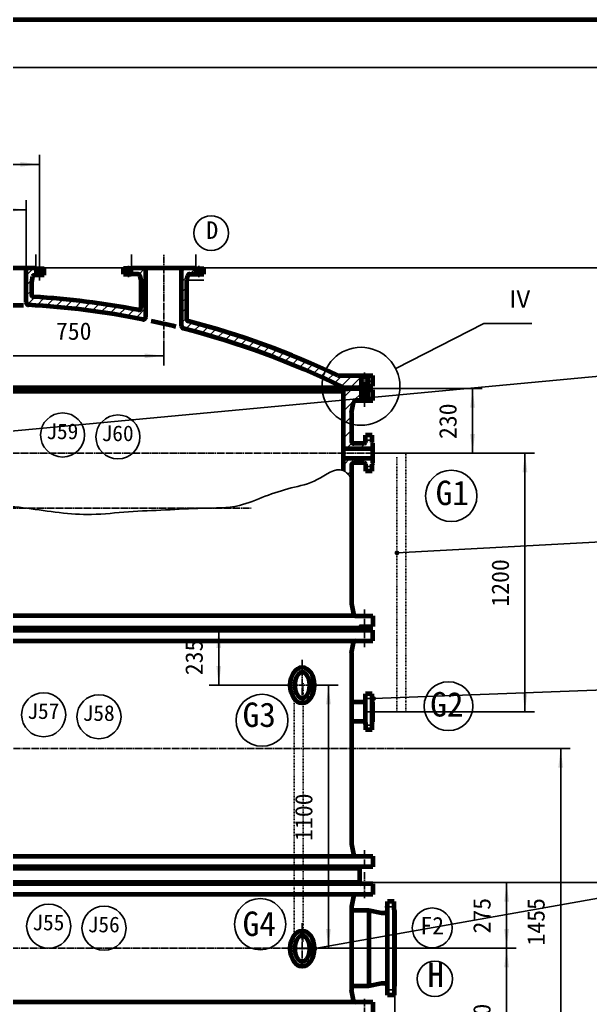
# Model space of a CAD drawing. Header units: millimetres. Extents: x -12040 to 11740, y -16820 to 16820.
# Drawn here: x -5007 to -2621, y 12699 to 16820 of the extents above; entities that cross this region are included whole.
import ezdxf

# ---------------------------------------------------------------- set-up
doc = ezdxf.new("R2010")
doc.units = ezdxf.units.MM
doc.linetypes.add('EB_DASH', pattern=[6, 3, -3])
doc.linetypes.add('EB_DASHDOT', pattern=[39, 30, -3, 3, -3])
for name, color, linetype, lineweight in [('CAXA0', 7, 'Continuous', 70), ('CAXA1', 1, 'EB_DASHDOT', 25), ('CAXA3', 7, 'Continuous', 25), ('CAXA4', 3, 'Continuous', 25), ('CAXA5', 4, 'Continuous', 25)]:
    doc.layers.add(name, color=color, linetype=linetype, lineweight=lineweight)
doc.styles.add('TextStyle0', font='SIMFANG.TTF', dxfattribs={"width": 0.931973})
doc.styles.add('UserTxtStyle1', font='SIMFANG.TTF')
doc.styles.add('UserTxtStyle2', font='SIMFANG.TTF')
doc.styles.add('标准', font='SIMFANG.TTF')
doc.dimstyles.new('标准', dxfattribs={"dimscale": 20, "dimtxt": 3.5, "dimasz": 4, "dimexe": 2, "dimexo": 0, "dimtad": 1, "dimdsep": 46, "dimtxsty": '标准', "dimcen": 0, "dimdle": 6, "dimaunit": 1, "dimazin": 2, "dimtfac": 1, "dimtdec": 3, "dimtmove": 0, "dimatfit": 3, "dimfxl": 0, "dimtolj": 1, "dimtzin": 0, "dimarcsym": 0})

# ---------------------------------------------------------------- blocks, each defined once
blk = doc.blocks.new('CAXBLOCK2', base_point=(11540, -16620))
at = {"layer": 'CAXA0'}
blk.add_line((11740, 16820), (-12040, 16820), dxfattribs=at)
at = {"layer": 'CAXA3', "linetype": 'Continuous', "lineweight": 25}
blk.add_line((11540, 16620), (-11540, 16620), dxfattribs=at)
blk = doc.blocks.new('CAXBLOCK77')
at = {"layer": 'CAXA0', "linetype": 'Continuous', "lineweight": 25}
for p, q in [((-3435, 15361.4), (-3066.5, 15549.1)), ((-3066.5, 15549.1), (-2865.5, 15549.1))]:
    blk.add_line(p, q, dxfattribs=at)
blk.add_circle((-3580.2, 15287.4), 163, dxfattribs=at)
at = {"layer": 'CAXA0', "linetype": 'Continuous', "lineweight": 25, "insert": (-2966, 15689.1), "char_height": 72.993, "attachment_point": 1, "style": 'UserTxtStyle2'}
blk.add_mtext('\\fFangSong_GB2312|b0|i0|p34;Ⅳ', dxfattribs=at)
blk = doc.blocks.new('CAXBLOCK151', base_point=(-3538.5, 15240.9))
at = {"layer": 'CAXA5', "color": 0, "linetype": 'Continuous', "lineweight": 25}
for p, q in [((-3551.7, 15258.5), (-3537.9, 15272.4)), ((-3551.7, 15230.2), (-3530.2, 15251.7))]:
    blk.add_line(p, q, dxfattribs=at)
blk = doc.blocks.new('CAXBLOCK152', base_point=(-3550.5, 15072.8))
at = {"layer": 'CAXA5', "color": 0, "linetype": 'Continuous', "lineweight": 25}
for p, q in [((-3560.9, 15067.9), (-3546.1, 15082.7)), ((-3537.9, 15062.6), (-3533.8, 15066.7))]:
    blk.add_line(p, q, dxfattribs=at)
blk = doc.blocks.new('CAXBLOCK153', base_point=(-3631.7, 15223.5))
at = {"layer": 'CAXA5', "color": 0, "linetype": 'Continuous', "lineweight": 25}
for p, q in [((-3655.2, 15238.7), (-3616.5, 15277.4)), ((-3610, 15227.4), (-3578.7, 15258.6)), ((-3655.2, 15182.1), (-3610.3, 15227)), ((-3655.2, 15125.5), (-3620.2, 15160.5)), ((-3655.2, 15069), (-3620.2, 15104)), ((-3640.3, 15027.4), (-3617.2, 15050.4)), ((-3583.7, 15027.4), (-3548.4, 15062.6))]:
    blk.add_line(p, q, dxfattribs=at)
blk = doc.blocks.new('CAXBLOCK154', base_point=(-3635.1, 14948.6))
at = {"layer": 'CAXA5', "color": 0, "linetype": 'Continuous', "lineweight": 25}
for p, q in [((-3655.2, 14955.8), (-3623.7, 14987.4)), ((-3587.3, 14967.2), (-3567.1, 14987.4)), ((-3545.8, 14952.1), (-3530.8, 14967.2)), ((-3634.8, 14919.7), (-3620.2, 14934.3))]:
    blk.add_line(p, q, dxfattribs=at)
blk = doc.blocks.new('*CAXBLOCK161162')
at = {"layer": 'CAXA4', "linetype": 'Continuous', "lineweight": 25}
for points in [[(-2745.3, 13772.4), (-2755.3, 13692.4), (-2735.3, 13692.4)], [(-2745.3, 12327.4), (-2755.3, 12407.4), (-2735.3, 12407.4)]]:
    blk.add_hatch(color=0, dxfattribs=at).paths.add_polyline_path(points, flags=0)
at = {"layer": 'CAXA4', "color": 0, "linetype": 'Continuous', "lineweight": 25}
for p, q in [((-3396.9, 13772.4), (-2705.3, 13772.4)), ((-2745.3, 13772.4), (-2745.3, 12327.4)), ((-3585.2, 12327.4), (-2705.3, 12327.4))]:
    blk.add_line(p, q, dxfattribs=at)
at = {"layer": 'CAXA4', "color": 0, "linetype": 'Continuous', "lineweight": 25, "insert": (-2885.3, 12948.8), "char_height": 72.993, "attachment_point": 1, "rotation": 90, "style": 'UserTxtStyle2'}
blk.add_mtext('\\fFangSong_GB2312|b0|i0|p34;1455', dxfattribs=at)
blk = doc.blocks.new('*CAXBLOCK164165')
at = {"layer": 'CAXA4', "linetype": 'Continuous', "lineweight": 25}
for points in [[(-1836.3, 13212.4), (-1826.3, 13132.4), (-1846.3, 13132.4)], [(-1836.3, 7782.4), (-1826.3, 7862.4), (-1846.3, 7862.4)]]:
    blk.add_hatch(color=0, dxfattribs=at).paths.add_polyline_path(points, flags=0)
at = {"layer": 'CAXA4', "color": 0, "linetype": 'Continuous', "lineweight": 25}
for p, q in [((-3585.2, 13212.4), (-1796.3, 13212.4)), ((-1836.3, 7782.4), (-1836.3, 13212.4)), ((-3585.2, 7782.4), (-1796.3, 7782.4))]:
    blk.add_line(p, q, dxfattribs=at)
at = {"layer": 'CAXA4', "color": 0, "linetype": 'Continuous', "lineweight": 25, "insert": (-1976.3, 10066.5), "char_height": 72.993, "attachment_point": 1, "rotation": 90, "style": 'UserTxtStyle2'}
blk.add_mtext('\\fFangSong_GB2312|b0|i0|p34;9X550+8X60=(5430)', dxfattribs=at)
blk = doc.blocks.new('CAXBLOCK257', base_point=(-3519.7, 15337))
at = {"layer": 'CAXA5', "color": 0, "linetype": 'Continuous', "lineweight": 25}
for p, q in [((-3551.7, 15326.9), (-3546.3, 15332.4)), ((-3551.7, 15298.6), (-3530.2, 15320.1)), ((-3534.7, 15287.4), (-3530.2, 15291.9))]:
    blk.add_line(p, q, dxfattribs=at)
blk = doc.blocks.new('CAXBLOCK259', base_point=(-4573.8, 15599))
at = {"layer": 'CAXA5', "color": 0, "linetype": 'Continuous', "lineweight": 25}
for p, q in [((-4980.2, 15751.1), (-4948.9, 15782.4)), ((-4936.5, 15752.4), (-4925.2, 15763.6)), ((-4541.2, 15765.8), (-4524.6, 15782.4)), ((-4509.4, 15755.2), (-4482.2, 15782.4)), ((-4500.2, 15721.9), (-4480.2, 15741.9)), ((-4980.2, 15708.6), (-4956.2, 15732.7)), ((-4980.2, 15666.2), (-4958.2, 15688.2)), ((-4975.3, 15628.7), (-4943.2, 15660.8)), ((-4500.2, 15679.5), (-4480.2, 15699.5)), ((-4936.3, 15625.3), (-4903.4, 15658.1)), ((-4896.6, 15622.5), (-4864.1, 15655)), ((-4857.4, 15619.3), (-4825.3, 15651.5)), ((-4818.6, 15615.6), (-4786.8, 15647.5)), ((-4780.3, 15611.6), (-4748.7, 15643.2)), ((-4742.3, 15607.1), (-4711, 15638.5)), ((-4704.7, 15602.3), (-4673.6, 15633.4)), ((-4667.5, 15597.1), (-4636.7, 15627.9)), ((-4630.6, 15591.5), (-4600.1, 15622.1)), ((-4500.2, 15637.1), (-4480.2, 15657.1)), ((-4594.1, 15585.6), (-4563.8, 15615.9)), ((-4558, 15579.4), (-4527.9, 15609.4)), ((-4522.1, 15572.7), (-4480.2, 15614.7))]:
    blk.add_line(p, q, dxfattribs=at)
blk = doc.blocks.new('CAXBLOCK260', base_point=(-4200.9, 15521.2))
at = {"layer": 'CAXA5', "color": 0, "linetype": 'Continuous', "lineweight": 25}
for p, q in [((-4330.2, 15764.7), (-4312.5, 15782.4)), ((-4330.2, 15722.2), (-4306.7, 15745.8)), ((-4296.1, 15756.4), (-4270.7, 15781.8)), ((-4330.2, 15679.8), (-4310.2, 15699.8)), ((-4330.2, 15637.4), (-4310.2, 15657.4)), ((-4330.2, 15595), (-4310.2, 15615)), ((-4330.2, 15552.5), (-4310.2, 15572.5)), ((-4314, 15526.3), (-4285.3, 15555)), ((-4280.4, 15517.5), (-4251.8, 15546.1)), ((-4247, 15508.4), (-4218.6, 15536.8)), ((-4214, 15499.1), (-4185.8, 15527.3)), ((-4181.2, 15489.4), (-4153.1, 15517.5)), ((-4148.7, 15479.5), (-4120.8, 15507.4)), ((-4116.5, 15469.3), (-4088.7, 15497.1)), ((-4084.5, 15458.8), (-4056.9, 15486.5)), ((-4052.8, 15448.1), (-4025.3, 15475.6)), ((-4021.4, 15437.1), (-3994, 15464.5)), ((-3990.2, 15425.9), (-3962.9, 15453.1)), ((-3959.3, 15414.4), (-3932.1, 15441.5)), ((-3928.6, 15402.6), (-3901.6, 15429.6)), ((-3898.1, 15390.6), (-3871.2, 15417.5)), ((-3867.9, 15378.4), (-3841.1, 15405.2)), ((-3838, 15365.9), (-3811.3, 15392.6)), ((-3808.3, 15353.2), (-3781.7, 15379.8)), ((-3778.8, 15340.3), (-3752.3, 15366.8)), ((-3749.5, 15327.1), (-3723.1, 15353.5)), ((-3720.5, 15313.7), (-3694.2, 15340)), ((-3691.7, 15300.1), (-3659.4, 15332.4)), ((-3663.1, 15286.3), (-3617, 15332.4)), ((-3624.6, 15282.4), (-3578.7, 15328.2))]:
    blk.add_line(p, q, dxfattribs=at)
blk = doc.blocks.new('*CAXBLOCK262263')
at = {"layer": 'CAXA4', "linetype": 'Continuous', "lineweight": 25}
for points in [[(-5385.2, 16215.2), (-5305.2, 16205.2), (-5305.2, 16225.2)], [(-4925.2, 16215.2), (-5005.2, 16205.2), (-5005.2, 16225.2)]]:
    blk.add_hatch(color=0, dxfattribs=at).paths.add_polyline_path(points, flags=0)
at = {"layer": 'CAXA4', "color": 0, "linetype": 'Continuous', "lineweight": 25}
for p, q in [((-5385.2, 15729.1), (-5385.2, 16255.2)), ((-4925.2, 15729.1), (-4925.2, 16255.2)), ((-5385.2, 16215.2), (-4925.2, 16215.2))]:
    blk.add_line(p, q, dxfattribs=at)
at = {"layer": 'CAXA4', "color": 0, "linetype": 'Continuous', "lineweight": 25, "insert": (-5281.3, 16355.2), "char_height": 72.993, "attachment_point": 1, "style": 'UserTxtStyle2'}
blk.add_mtext('\\fFangSong_GB2312|b0|i0|p34;φ460', dxfattribs=at)
blk = doc.blocks.new('*CAXBLOCK263264')
at = {"layer": 'CAXA4', "linetype": 'Continuous', "lineweight": 25}
for points in [[(-5330.2, 16025.3), (-5250.2, 16035.3), (-5250.2, 16015.3)], [(-4980.2, 16025.3), (-5060.2, 16035.3), (-5060.2, 16015.3)]]:
    blk.add_hatch(color=0, dxfattribs=at).paths.add_polyline_path(points, flags=0)
at = {"layer": 'CAXA4', "color": 0, "linetype": 'Continuous', "lineweight": 25}
for p, q in [((-5330.2, 15637.4), (-5330.2, 16065.3)), ((-4980.2, 15782.4), (-4980.2, 16065.3)), ((-4980.2, 16025.3), (-5330.2, 16025.3))]:
    blk.add_line(p, q, dxfattribs=at)
at = {"layer": 'CAXA4', "color": 0, "linetype": 'Continuous', "lineweight": 25, "insert": (-5281.3, 16165.3), "char_height": 72.993, "attachment_point": 1, "style": 'UserTxtStyle2'}
blk.add_mtext('\\fFangSong_GB2312|b0|i0|p34;φ350', dxfattribs=at)
blk = doc.blocks.new('*CAXBLOCK264265')
at = {"layer": 'CAXA4', "linetype": 'Continuous', "lineweight": 25}
for points in [[(-5155.2, 15414.6), (-5075.2, 15424.6), (-5075.2, 15404.6)], [(-4405.2, 15414.6), (-4485.2, 15424.6), (-4485.2, 15404.6)]]:
    blk.add_hatch(color=0, dxfattribs=at).paths.add_polyline_path(points, flags=0)
at = {"layer": 'CAXA4', "color": 0, "linetype": 'Continuous', "lineweight": 25}
for p, q in [((-5155.2, 15282.4), (-5155.2, 15454.6)), ((-4405.2, 15414.6), (-5155.2, 15414.6)), ((-4405.2, 15449.3), (-4405.2, 15374.6))]:
    blk.add_line(p, q, dxfattribs=at)
at = {"layer": 'CAXA4', "color": 0, "linetype": 'Continuous', "lineweight": 25, "insert": (-4856, 15554.6), "char_height": 72.993, "attachment_point": 1, "style": 'UserTxtStyle2'}
blk.add_mtext('\\fFangSong_GB2312|b0|i0|p34;750', dxfattribs=at)
blk = doc.blocks.new('*CAXBLOCK265266')
at = {"layer": 'CAXA4', "linetype": 'Continuous', "lineweight": 25}
for points in [[(-693.2, 15782.4), (-703.2, 15702.4), (-683.2, 15702.4)], [(-693.2, -14137.6), (-703.2, -14057.6), (-683.2, -14057.6)]]:
    blk.add_hatch(color=0, dxfattribs=at).paths.add_polyline_path(points, flags=0)
at = {"layer": 'CAXA4', "color": 0, "linetype": 'Continuous', "lineweight": 25}
for p, q in [((-4539.2, 15782.4), (-653.2, 15782.4)), ((-693.2, 15782.4), (-693.2, -14137.6)), ((-3425.2, -14137.6), (-653.2, -14137.6))]:
    blk.add_line(p, q, dxfattribs=at)
at = {"layer": 'CAXA4', "color": 0, "linetype": 'Continuous', "lineweight": 25, "insert": (-833.2, 695.9), "char_height": 72.993, "attachment_point": 1, "rotation": 90, "style": 'UserTxtStyle2'}
blk.add_mtext('\\fFangSong_GB2312|b0|i0|p34;29920', dxfattribs=at)
blk = doc.blocks.new('*CAXBLOCK298299')
at = {"layer": 'CAXA4', "linetype": 'Continuous', "lineweight": 25}
for points in [[(-2971.4, 13212.4), (-2981.4, 13132.4), (-2961.4, 13132.4)], [(-2971.4, 12937.4), (-2981.4, 13017.4), (-2961.4, 13017.4)]]:
    blk.add_hatch(color=0, dxfattribs=at).paths.add_polyline_path(points, flags=0)
at = {"layer": 'CAXA4', "color": 0, "linetype": 'Continuous', "lineweight": 25}
for p, q in [((-3585.2, 13212.4), (-2931.4, 13212.4)), ((-2971.4, 13212.4), (-2971.4, 12937.4)), ((-3530.2, 12937.4), (-2931.4, 12937.4))]:
    blk.add_line(p, q, dxfattribs=at)
at = {"layer": 'CAXA4', "color": 0, "linetype": 'Continuous', "lineweight": 25, "insert": (-3111.4, 12999.1), "char_height": 72.993, "attachment_point": 1, "rotation": 90, "style": 'UserTxtStyle2'}
blk.add_mtext('\\fFangSong_GB2312|b0|i0|p34;275', dxfattribs=at)
blk = doc.blocks.new('*CAXBLOCK299300')
at = {"layer": 'CAXA4', "linetype": 'Continuous', "lineweight": 25}
for points in [[(-2971.4, 12937.4), (-2981.4, 12857.4), (-2961.4, 12857.4)], [(-2971.4, 12327.4), (-2981.4, 12407.4), (-2961.4, 12407.4)]]:
    blk.add_hatch(color=0, dxfattribs=at).paths.add_polyline_path(points, flags=0)
at = {"layer": 'CAXA4', "color": 0, "linetype": 'Continuous', "lineweight": 25}
for p, q in [((-3530.2, 12937.4), (-2931.4, 12937.4)), ((-2971.4, 12937.4), (-2971.4, 12327.4)), ((-3585.2, 12327.4), (-2931.4, 12327.4))]:
    blk.add_line(p, q, dxfattribs=at)
at = {"layer": 'CAXA4', "color": 0, "linetype": 'Continuous', "lineweight": 25, "insert": (-3111.4, 12556.6), "char_height": 72.993, "attachment_point": 1, "rotation": 90, "style": 'UserTxtStyle2'}
blk.add_mtext('\\fFangSong_GB2312|b0|i0|p34;610', dxfattribs=at)
blk = doc.blocks.new('*CAXBLOCK300301')
at = {"layer": 'CAXA4', "linetype": 'Continuous', "lineweight": 25}
for points in [[(-3113.6, 15277.4), (-3123.6, 15197.4), (-3103.6, 15197.4)], [(-3113.6, 15007.4), (-3123.6, 15087.4), (-3103.6, 15087.4)]]:
    blk.add_hatch(color=0, dxfattribs=at).paths.add_polyline_path(points, flags=0)
at = {"layer": 'CAXA4', "color": 0, "linetype": 'Continuous', "lineweight": 25}
for p, q in [((-3585.2, 15277.4), (-3073.6, 15277.4)), ((-3113.6, 15277.4), (-3113.6, 15007.4)), ((-3530.8, 15007.4), (-3073.6, 15007.4))]:
    blk.add_line(p, q, dxfattribs=at)
at = {"layer": 'CAXA4', "color": 0, "linetype": 'Continuous', "lineweight": 25, "insert": (-3253.6, 15066.6), "char_height": 72.993, "attachment_point": 1, "rotation": 90, "style": 'UserTxtStyle2'}
blk.add_mtext('\\fFangSong_GB2312|b0|i0|p34;230', dxfattribs=at)
blk = doc.blocks.new('*CAXBLOCK301302')
at = {"layer": 'CAXA4', "linetype": 'Continuous', "lineweight": 25}
for points in [[(-2894.5, 15007.4), (-2904.5, 14927.4), (-2884.5, 14927.4)], [(-2894.5, 13926.3), (-2904.5, 14006.3), (-2884.5, 14006.3)]]:
    blk.add_hatch(color=0, dxfattribs=at).paths.add_polyline_path(points, flags=0)
at = {"layer": 'CAXA4', "color": 0, "linetype": 'Continuous', "lineweight": 25}
for p, q in [((-3530.8, 15007.4), (-2854.5, 15007.4)), ((-2894.5, 15007.4), (-2894.5, 13926.3)), ((-3524.3, 13926.3), (-2854.5, 13926.3))]:
    blk.add_line(p, q, dxfattribs=at)
at = {"layer": 'CAXA4', "color": 0, "linetype": 'Continuous', "lineweight": 25, "insert": (-3034.5, 14365.7), "char_height": 72.993, "attachment_point": 1, "rotation": 90, "style": 'UserTxtStyle2'}
blk.add_mtext('\\fFangSong_GB2312|b0|i0|p34;1200', dxfattribs=at)
blk = doc.blocks.new('*CAXBLOCK302303')
at = {"layer": 'CAXA4', "linetype": 'Continuous', "lineweight": 25}
for points in [[(-4175, 14272.4), (-4185, 14192.4), (-4165, 14192.4)], [(-4175, 14037.4), (-4185, 14117.4), (-4165, 14117.4)]]:
    blk.add_hatch(color=0, dxfattribs=at).paths.add_polyline_path(points, flags=0)
at = {"layer": 'CAXA4', "color": 0, "linetype": 'Continuous', "lineweight": 25}
for p, q in [((-3585.2, 14272.4), (-4215, 14272.4)), ((-4175, 14272.4), (-4175, 14037.4)), ((-3878.9, 14037.4), (-4215, 14037.4))]:
    blk.add_line(p, q, dxfattribs=at)
at = {"layer": 'CAXA4', "color": 0, "linetype": 'Continuous', "lineweight": 25, "insert": (-4315, 14079.1), "char_height": 72.993, "attachment_point": 1, "rotation": 90, "style": 'UserTxtStyle2'}
blk.add_mtext('\\fFangSong_GB2312|b0|i0|p34;235', dxfattribs=at)
blk = doc.blocks.new('*CAXBLOCK303304')
at = {"layer": 'CAXA4', "linetype": 'Continuous', "lineweight": 25}
for points in [[(-3716.4, 14037.4), (-3726.4, 13957.4), (-3706.4, 13957.4)], [(-3716.4, 12937.4), (-3726.4, 13017.4), (-3706.4, 13017.4)]]:
    blk.add_hatch(color=0, dxfattribs=at).paths.add_polyline_path(points, flags=0)
at = {"layer": 'CAXA4', "color": 0, "linetype": 'Continuous', "lineweight": 25}
for p, q in [((-3772.9, 14037.4), (-3676.4, 14037.4)), ((-3716.4, 14037.4), (-3716.4, 12937.4)), ((-3530.2, 12937.4), (-3756.4, 12937.4))]:
    blk.add_line(p, q, dxfattribs=at)
at = {"layer": 'CAXA4', "color": 0, "linetype": 'Continuous', "lineweight": 25, "insert": (-3856.4, 13386.3), "char_height": 72.993, "attachment_point": 1, "rotation": 90, "style": 'UserTxtStyle2'}
blk.add_mtext('\\fFangSong_GB2312|b0|i0|p34;1100', dxfattribs=at)
blk = doc.blocks.new('*CAXBLOCK304305')
at = {"layer": 'CAXA4', "linetype": 'Continuous', "lineweight": 25}
for points in [[(-5155.2, 12415.1), (-5075.2, 12425.1), (-5075.2, 12405.1)], [(-3438.2, 12415.1), (-3518.2, 12425.1), (-3518.2, 12405.1)]]:
    blk.add_hatch(color=0, dxfattribs=at).paths.add_polyline_path(points, flags=0)
at = {"layer": 'CAXA4', "color": 0, "linetype": 'Continuous', "lineweight": 25}
for p, q in [((-3438.2, 12779.5), (-3438.2, 12375.1)), ((-5155.2, 12662.4), (-5155.2, 12375.1)), ((-3438.2, 12415.1), (-5155.2, 12415.1))]:
    blk.add_line(p, q, dxfattribs=at)
at = {"layer": 'CAXA4', "color": 0, "linetype": 'Continuous', "lineweight": 25, "insert": (-4397.8, 12555.1), "char_height": 72.993, "attachment_point": 1, "style": 'UserTxtStyle2'}
blk.add_mtext('\\fFangSong_GB2312|b0|i0|p34;1720', dxfattribs=at)
blk = doc.blocks.new('CAXBLOCK305', base_point=(-5155.2, 12662.4))
at = {"layer": 'CAXA0'}
for p, q in [((-3580.2, 13207.4), (-6780.2, 13207.4)), ((-3585.2, 13212.4), (-6725.2, 13212.4)), ((-3530.2, 13207.4), (-3580.2, 13207.4)), ((-3530.2, 13207.4), (-3530.2, 13162.4)), ((-3602, 13162.4), (-6780.2, 13162.4)), ((-3611.8, 13154.3), (-3620.2, 13112.4)), ((-3530.2, 13162.4), (-3602, 13162.4)), ((-3620.2, 13112.4), (-3620.2, 12937.4)), ((-3620.2, 12937.4), (-3620.2, 12762.4)), ((-3611.8, 12720.4), (-3620.2, 12762.4)), ((-3603.7, 12712.4), (-6780.2, 12712.4)), ((-3530.2, 12712.4), (-3602, 12712.4)), ((-3530.2, 12712.4), (-3530.2, 12667.4))]:
    blk.add_line(p, q, dxfattribs=at)
for centre, radius, start, end in [((-3580.2, 13212.4), 5, 180, 270), ((-3602, 13152.4), 10, 90, 168.6901), ((-3602, 12722.4), 10, 191.3099, 270)]:
    blk.add_arc(centre, radius, start, end, dxfattribs=at)
at = {"layer": 'CAXA1'}
for p, q in [((-3565.2, 13255.1), (-3565.2, 13144.1)), ((-3530.2, 12937.4), (-6725.2, 12937.4)), ((-3565.2, 12726.1), (-3565.2, 12645.5))]:
    blk.add_line(p, q, dxfattribs=at)
blk = doc.blocks.new('CAXBLOCK436', base_point=(463.5, 15596))
at = {"layer": 'CAXA0', "color": 0, "linetype": 'Continuous', "lineweight": 25}
blk.add_line((-6867.9, 14929.6), (263.5, 15596), dxfattribs=at)
blk = doc.blocks.new('CAXBLOCK435', base_point=(-6867.9, 14929.6))
at = {"layer": 'CAXA0', "color": 0, "linetype": 'ByBlock', "lineweight": -2}
blk.add_blockref('CAXBLOCK436', (463.5, 15596), dxfattribs=at)
blk = doc.blocks.new('CAXBLOCK441', base_point=(463.5, 14789.3))
at = {"layer": 'CAXA0', "linetype": 'Continuous', "lineweight": 25}
blk.add_hatch(color=0, dxfattribs=at).paths.add_polyline_path([(-3419.9, 14590.6), (-3420, 14592.2), (-3420.4, 14593.7), (-3421, 14595.1), (-3421.8, 14596.5), (-3422.8, 14597.7), (-3424, 14598.7), (-3425.3, 14599.5), (-3426.8, 14600.1), (-3428.3, 14600.5), (-3429.9, 14600.6), (-3431.5, 14600.5), (-3433, 14600.1), (-3434.4, 14599.5), (-3435.8, 14598.7), (-3437, 14597.7), (-3438, 14596.5), (-3438.8, 14595.1), (-3439.4, 14593.7), (-3439.8, 14592.2), (-3439.9, 14590.6), (-3439.8, 14589), (-3439.4, 14587.5), (-3438.8, 14586.1), (-3438, 14584.7), (-3437, 14583.5), (-3435.8, 14582.5), (-3434.4, 14581.7), (-3433, 14581.1), (-3431.5, 14580.7), (-3429.9, 14580.6), (-3428.3, 14580.7), (-3426.8, 14581.1), (-3425.3, 14581.7), (-3424, 14582.5), (-3422.8, 14583.5), (-3421.8, 14584.7), (-3421, 14586.1), (-3420.4, 14587.5), (-3420, 14589)], flags=0)
at = {"layer": 'CAXA0', "color": 0, "linetype": 'Continuous', "lineweight": 25}
for p, q in [((-3429.9, 14590.6), (263.5, 14789.3)), ((263.5, 14789.3), (463.5, 14789.3))]:
    blk.add_line(p, q, dxfattribs=at)
at = {"layer": 'CAXA0', "color": 0, "linetype": 'Continuous', "lineweight": 25, "insert": (295, 14937.1), "char_height": 100, "attachment_point": 1, "style": 'TextStyle0'}
blk.add_mtext('\\fFangSong_GB2312|b0|i0|p34;45', dxfattribs=at)
blk = doc.blocks.new('CAXBLOCK440', base_point=(-3429.9, 14590.6))
at = {"layer": 'CAXA0', "color": 0, "linetype": 'ByBlock', "lineweight": -2}
blk.add_blockref('CAXBLOCK441', (463.5, 14789.3), dxfattribs=at)
blk = doc.blocks.new('CAXBLOCK443', base_point=(463.5, 14123))
at = {"layer": 'CAXA0', "linetype": 'Continuous', "lineweight": 25}
blk.add_hatch(color=0, dxfattribs=at).paths.add_polyline_path([(-3517.6, 13981.6), (-3517.8, 13983.1), (-3518.1, 13984.6), (-3518.7, 13986.1), (-3519.5, 13987.4), (-3520.6, 13988.6), (-3521.8, 13989.6), (-3523.1, 13990.5), (-3524.5, 13991.1), (-3526.1, 13991.4), (-3527.6, 13991.6), (-3529.2, 13991.4), (-3530.7, 13991.1), (-3532.2, 13990.5), (-3533.5, 13989.6), (-3534.7, 13988.6), (-3535.7, 13987.4), (-3536.5, 13986.1), (-3537.1, 13984.6), (-3537.5, 13983.1), (-3537.6, 13981.6), (-3537.5, 13980), (-3537.1, 13978.5), (-3536.5, 13977), (-3535.7, 13975.7), (-3534.7, 13974.5), (-3533.5, 13973.5), (-3532.2, 13972.6), (-3530.7, 13972), (-3529.2, 13971.7), (-3527.6, 13971.6), (-3526.1, 13971.7), (-3524.5, 13972), (-3523.1, 13972.6), (-3521.8, 13973.5), (-3520.6, 13974.5), (-3519.5, 13975.7), (-3518.7, 13977), (-3518.1, 13978.5), (-3517.8, 13980)], flags=0)
at = {"layer": 'CAXA0', "color": 0, "linetype": 'Continuous', "lineweight": 25}
for p, q in [((-3527.6, 13981.6), (263.5, 14123)), ((263.5, 14123), (463.5, 14123))]:
    blk.add_line(p, q, dxfattribs=at)
at = {"layer": 'CAXA0', "color": 0, "linetype": 'Continuous', "lineweight": 25, "insert": (295, 14270.7), "char_height": 100, "attachment_point": 1, "style": 'TextStyle0'}
blk.add_mtext('\\fFangSong_GB2312|b0|i0|p34;47', dxfattribs=at)
blk = doc.blocks.new('CAXBLOCK442', base_point=(-3527.6, 13981.6))
at = {"layer": 'CAXA0', "color": 0, "linetype": 'ByBlock', "lineweight": -2}
blk.add_blockref('CAXBLOCK443', (463.5, 14123), dxfattribs=at)
blk = doc.blocks.new('CAXBLOCK446', base_point=(463.5, 13655.3))
at = {"layer": 'CAXA0', "linetype": 'Continuous', "lineweight": 25}
blk.add_hatch(color=0, dxfattribs=at).paths.add_polyline_path([(-3762.9, 12936.1), (-3763, 12937.6), (-3763.4, 12939.2), (-3764, 12940.6), (-3764.8, 12942), (-3765.8, 12943.1), (-3767, 12944.2), (-3768.3, 12945), (-3769.8, 12945.6), (-3771.3, 12946), (-3772.9, 12946.1), (-3774.4, 12946), (-3776, 12945.6), (-3777.4, 12945), (-3778.7, 12944.2), (-3779.9, 12943.1), (-3781, 12942), (-3781.8, 12940.6), (-3782.4, 12939.2), (-3782.7, 12937.6), (-3782.9, 12936.1), (-3782.7, 12934.5), (-3782.4, 12933), (-3781.8, 12931.5), (-3781, 12930.2), (-3779.9, 12929), (-3778.7, 12928), (-3777.4, 12927.2), (-3776, 12926.6), (-3774.4, 12926.2), (-3772.9, 12926.1), (-3771.3, 12926.2), (-3769.8, 12926.6), (-3768.3, 12927.2), (-3767, 12928), (-3765.8, 12929), (-3764.8, 12930.2), (-3764, 12931.5), (-3763.4, 12933), (-3763, 12934.5)], flags=0)
at = {"layer": 'CAXA0', "color": 0, "linetype": 'Continuous', "lineweight": 25}
for p, q in [((-3772.9, 12936.1), (263.5, 13655.3)), ((263.5, 13655.3), (463.5, 13655.3))]:
    blk.add_line(p, q, dxfattribs=at)
at = {"layer": 'CAXA0', "color": 0, "linetype": 'Continuous', "lineweight": 25, "insert": (295, 13803.1), "char_height": 100, "attachment_point": 1, "style": 'TextStyle0'}
blk.add_mtext('\\fFangSong_GB2312|b0|i0|p34;48', dxfattribs=at)
blk = doc.blocks.new('CAXBLOCK445', base_point=(-3772.9, 12936.1))
at = {"layer": 'CAXA0', "color": 0, "linetype": 'ByBlock', "lineweight": -2}
blk.add_blockref('CAXBLOCK446', (463.5, 13655.3), dxfattribs=at)
blk = doc.blocks.new('CAXBLOCK255', base_point=(-5155.221, 15282.368))
at = {"layer": 'CAXA0'}
for p, q in [((-3678.042, 15332.368), (-3530.221, 15332.368)), ((-3578.721, 15287.368), (-3578.721, 15332.368)), ((-3551.721, 15287.368), (-3551.721, 15332.368)), ((-3530.221, 15287.368), (-3530.221, 15332.368)), ((-6725.221, 15282.368), (-3585.221, 15282.368)), ((-3580.221, 15287.368), (-3530.221, 15287.368))]:
    blk.add_line(p, q, dxfattribs=at)
for centre, radius, start, end in [((-5155.221, 12243.368), 3424.03, 79.174061, 86.54417), ((-5155.221, 12243.368), 3389.03, 78.717649, 86.880004), ((-5155.221, 12243.368), 3389.03, 76.329384, 78.109975), ((-5155.221, 12243.368), 3424.03, 64.442587, 75.582918), ((-5155.221, 12243.368), 3389.03, 63.729818, 75.779256), ((-3580.221, 15282.368), 5, 90, 180)]:
    blk.add_arc(centre, radius, start, end, dxfattribs=at)
at = {"layer": 'CAXA1'}
blk.add_line((-3565.221, 15277.923), (-3565.221, 15345.364), dxfattribs=at)
at = {"layer": 'CAXA3', "color": 7, "linetype": 'Continuous', "lineweight": 25}
for p, q in [((-4940.221, 15782.368), (-4940.221, 15838.364)), ((-4539.221, 15782.368), (-4539.221, 15838.364)), ((-4539.221, 15782.368), (-4965.261, 15782.368))]:
    blk.add_line(p, q, dxfattribs=at)
at = {"layer": 'CAXA3', "color": 7, "linetype": 'Continuous', "lineweight": 70}
blk.add_line((-4980.221, 15637.359), (-4980.221, 15782.368), dxfattribs=at)
at = {"layer": 'CAXA4', "color": 7, "linetype": 'EB_DASHDOT', "lineweight": 25}
for p, q in [((-4405.221, 15449.302), (-4405.221, 15838.364)), ((-4925.221, 15729.068), (-4925.221, 15790)), ((-4552.721, 15743.316), (-4552.721, 15791.338)), ((-4257.721, 15743.316), (-4257.721, 15791.338))]:
    blk.add_line(p, q, dxfattribs=at)
at = {"layer": 'CAXA4', "color": 7, "linetype": 'Continuous', "lineweight": 25}
for p, q in [((-4271.221, 15782.368), (-4271.221, 15838.364)), ((-4304.221, 15625.335), (-4304.221, 15756.368)), ((-4310.221, 15730.368), (-4237.721, 15730.368))]:
    blk.add_line(p, q, dxfattribs=at)
at = {"layer": 'CAXA4', "color": 7, "linetype": 'Continuous', "lineweight": 70}
for p, q in [((-5370.221, 15782.368), (-4940.221, 15782.368)), ((-4953.507, 15745.937), (-4958.221, 15722.368)), ((-4905.221, 15752.368), (-4945.662, 15752.368)), ((-4940.617, 15782.368), (-4936.617, 15778.368)), ((-4936.721, 15752.368), (-4936.721, 15778.368)), ((-4905.221, 15778.368), (-4936.617, 15778.368)), ((-4913.721, 15752.368), (-4913.721, 15778.368)), ((-4905.221, 15752.368), (-4905.221, 15778.368)), ((-4572.721, 15756.368), (-4572.721, 15779.368)), ((-4541.221, 15779.368), (-4572.721, 15779.368)), ((-4572.721, 15756.368), (-4541.221, 15756.368)), ((-4514.176, 15756.368), (-4572.721, 15756.368)), ((-4564.221, 15756.368), (-4564.221, 15779.368)), ((-4539.221, 15782.368), (-4542.221, 15779.368)), ((-4541.221, 15756.368), (-4541.221, 15780.368)), ((-4539.221, 15782.368), (-4271.221, 15782.368)), ((-4504.432, 15748.617), (-4500.221, 15730.368)), ((-4480.221, 15576.711), (-4480.221, 15782.368)), ((-4330.221, 15538.239), (-4330.221, 15782.368)), ((-4306.009, 15748.617), (-4310.221, 15730.368)), ((-4296.266, 15756.368), (-4237.721, 15756.368)), ((-4271.221, 15782.368), (-4268.221, 15779.368)), ((-4269.221, 15756.368), (-4269.221, 15780.368)), ((-4269.221, 15779.368), (-4237.721, 15779.368)), ((-4246.221, 15756.368), (-4246.221, 15779.368)), ((-4237.721, 15756.368), (-4237.721, 15779.368)), ((-4958.221, 15722.368), (-4958.221, 15671.153)), ((-4500.221, 15730.368), (-4500.221, 15616.28)), ((-4310.221, 15730.368), (-4310.221, 15569.257)), ((-5313.435, 15626.865), (-4991.713, 15626.865))]:
    blk.add_line(p, q, dxfattribs=at)
for centre, radius, start, end in [((-4945.662, 15744.368), 8, 90, 168.690068), ((-4514.176, 15746.368), 10, 12.994617, 90), ((-4296.266, 15746.368), 10, 90, 167.005383), ((-4948.221, 15671.153), 10, 180, 266.54417), ((-4970.221, 15637.359), 10, 180, 266.880004), ((-4510.221, 15616.28), 10, 259.174061, 360), ((-4490.221, 15576.711), 10, 258.717649, 360), ((-4320.221, 15538.239), 10, 180, 255.779256), ((-4300.221, 15569.257), 10, 180, 255.582918)]:
    blk.add_arc(centre, radius, start, end, dxfattribs=at)
at = {"layer": 'CAXA5', "color": 7, "linetype": 'Continuous', "lineweight": 70}
for name, p in [('CAXBLOCK259', (-4573.812, 15598.996)), ('CAXBLOCK260', (-4200.898, 15521.157)), ('CAXBLOCK257', (-3519.726, 15337.041))]:
    blk.add_blockref(name, p, dxfattribs=at)
at = {"layer": 'CAXA4', "color": 7, "linetype": 'Continuous', "lineweight": 25}
for base, p1, p2, text, picture, middle in [((-5081.708, 16215.152), (-5385.221, 15729.068), (-4925.221, 15729.068), '\\fFangSong_GB2312;φ460', '*CAXBLOCK262263', (-5155.221, 16305.152)), ((-5132.23, 16025.272), (-4980.221, 15782.368), (-5330.221, 15637.359), '\\fFangSong_GB2312;φ350', '*CAXBLOCK263264', (-5155.221, 16115.272))]:
    dim = blk.add_linear_dim(base=base, p1=p1, p2=p2, angle=180, text=text, dimstyle='标准', dxfattribs=at)
    dim.commit()
    dim.dimension.update_dxf_attribs({"geometry": picture, "text_midpoint": middle})
at = {"layer": 'CAXA4', "linetype": 'Continuous', "lineweight": 25}
dim = blk.add_linear_dim(base=(-4863.611, 15414.574), p1=(-4405.221, 15449.302), p2=(-5155.221, 15282.368), angle=180, text='\\fFangSong_GB2312;750', dimstyle='标准', dxfattribs=at)
dim.commit()
dim.dimension.update_dxf_attribs({"geometry": '*CAXBLOCK264265', "text_midpoint": (-4780.221, 15504.574)})

msp = doc.modelspace()

# ---------------------------------------------------------------- linework, layer by layer
at = {"layer": 'CAXA0'}
for p, q in [((-6725.221, 15277.368), (-3585.221, 15277.368)), ((-6665.221, 15267.368), (-3645.221, 15267.368)), ((-3655.221, 15267.368), (-3655.221, 14935.425)), ((-3645.221, 15277.368), (-3645.221, 15267.368)), ((-3580.221, 15272.368), (-3530.221, 15272.368)), ((-3578.721, 15227.368), (-3578.721, 15272.368)), ((-3551.721, 15227.368), (-3551.721, 15272.368)), ((-3530.221, 15227.368), (-3530.221, 15272.368)), ((-3620.221, 15177.368), (-3611.828, 15219.329)), ((-3602.023, 15227.368), (-3530.221, 15227.368)), ((-3620.221, 15177.368), (-3620.221, 15057.568)), ((-3560.913, 15052.593), (-3560.913, 15082.743)), ((-3533.778, 15082.743), (-3560.913, 15082.743)), ((-3533.778, 15052.593), (-3533.778, 15082.743)), ((-3565.938, 15047.568), (-3610.221, 15047.568)), ((-3560.913, 15053.096), (-3560.913, 15052.593)), ((-3533.778, 15052.593), (-3533.778, 15053.096)), ((-3530.763, 15049.578), (-3533.778, 15052.593)), ((-3530.763, 14965.158), (-3530.763, 15049.578)), ((-3655.221, 15027.368), (-3530.763, 15027.368)), ((-3655.221, 14987.368), (-3530.763, 14987.368)), ((-3565.938, 14967.168), (-3610.221, 14967.168)), ((-3560.913, 14962.143), (-3560.913, 14931.993)), ((-3530.763, 14965.158), (-3533.778, 14962.143)), ((-3533.778, 14931.993), (-3533.778, 14962.143)), ((-3620.221, 14957.168), (-3620.221, 14652.368)), ((-3533.778, 14931.993), (-3560.913, 14931.993)), ((-3620.221, 14652.368), (-3620.221, 14377.368)), ((-3620.221, 14377.368), (-3611.828, 14335.407)), ((-3610.221, 14327.368), (-6705.819, 14327.368)), ((-3602.023, 14327.368), (-3530.221, 14327.368)), ((-3530.221, 14327.368), (-3530.221, 14282.368)), ((-6725.221, 14277.368), (-3585.221, 14277.368)), ((-6725.221, 14272.368), (-3585.221, 14272.368)), ((-6725.221, 14267.368), (-3530.221, 14267.368)), ((-3580.221, 14282.368), (-3530.221, 14282.368)), ((-3530.221, 14222.368), (-3530.221, 14267.368)), ((-6708.419, 14222.368), (-3530.221, 14222.368)), ((-3620.221, 14172.368), (-3611.829, 14214.329)), ((-3620.221, 14172.368), (-3620.221, 13772.368)), ((-3533.778, 14001.654), (-3560.913, 14001.654)), ((-3560.913, 13872.659), (-3560.913, 14001.654)), ((-3560.913, 13972.006), (-3560.913, 13971.504)), ((-3533.778, 13971.504), (-3533.778, 14001.654)), ((-3533.778, 13850.904), (-3533.778, 13973.128)), ((-3533.778, 13971.504), (-3533.778, 13972.006)), ((-3530.763, 13968.489), (-3533.778, 13971.504)), ((-3565.938, 13966.479), (-3610.221, 13966.479)), ((-3530.763, 13884.069), (-3530.763, 13968.489)), ((-3565.938, 13886.079), (-3610.221, 13886.079)), ((-3560.913, 13881.054), (-3560.913, 13850.904)), ((-3533.778, 13850.904), (-3560.913, 13850.904)), ((-3530.763, 13884.069), (-3533.778, 13881.054)), ((-3620.221, 13772.368), (-3620.221, 13372.368)), ((-3620.221, 13372.368), (-3611.829, 13330.407)), ((-6708.078, 13322.368), (-3530.221, 13322.368)), ((-3530.221, 13322.368), (-3530.221, 13277.368)), ((-3530.221, 13277.368), (-6725.221, 13277.368)), ((-6725.221, 13272.368), (-3585.221, 13272.368)), ((-3585.221, 13212.368), (-3585.221, 13272.368)), ((-3441.161, 13132.893), (-3469.871, 13132.893)), ((-3469.871, 13094.778), (-3469.871, 13132.893)), ((-3441.161, 13098.243), (-3441.161, 13132.893)), ((-3549.071, 13095.768), (-3620.221, 13095.768)), ((-3494.621, 13084.878), (-3549.071, 13095.768)), ((-3547.19, 13085.275), (-3547.19, 12786.477)), ((-3479.771, 13084.878), (-3494.621, 13084.878)), ((-3469.871, 12741.843), (-3469.871, 13094.778)), ((-3441.161, 13098.243), (-3441.161, 12741.843)), ((-3438.191, 12779.463), (-3438.191, 13095.273)), ((-3549.071, 12778.968), (-3620.221, 12778.968)), ((-3494.621, 12789.858), (-3549.071, 12778.968)), ((-3479.771, 12789.858), (-3494.621, 12789.858)), ((-3441.161, 12741.843), (-3469.871, 12741.843))]:
    msp.add_line(p, q, dxfattribs=at)
at = {"layer": 'CAXA0', "linetype": 'Continuous', "lineweight": 25}
for centre, radius in [((-3994.196, 13890.69), 108.672), ((-4001.669, 13038.022), 107.075), ((-3271.679, 12809.496), 73.7)]:
    msp.add_circle(centre, radius, dxfattribs=at)
at = {"layer": 'CAXA0'}
for centre, radius, start, end in [((-3580.221, 15277.368), 5, 180, 270), ((-3602.023, 15217.368), 10, 90, 168.690068), ((-3565.938, 15052.593), 5.025, 270, 360), ((-3565.938, 14962.143), 5.025, 0, 90), ((-3602.023, 14337.368), 10, 191.309932, 270), ((-3580.221, 14277.368), 5, 90, 180), ((-3580.221, 14272.368), 5, 180, 270), ((-3602.023, 14212.368), 10, 90, 168.690068), ((-3565.938, 13971.504), 5.025, 270, 360), ((-3565.938, 13881.054), 5.025, 0, 90), ((-3602.023, 13332.368), 10, 191.309932, 270), ((-3580.221, 13272.368), 5, 90, 180), ((-3479.771, 13094.778), 9.9, 270, 360), ((-3438.191, 13098.243), 2.97, 180, 270), ((-3479.771, 12779.958), 9.9, 0, 90), ((-3438.191, 12776.493), 2.97, 90, 180)]:
    msp.add_arc(centre, radius, start, end, dxfattribs=at)
at = {"layer": 'CAXA0', "linetype": 'Continuous', "lineweight": 70}
for centre, start, end in [((-3610.221, 15057.568), 180, 270), ((-3610.221, 14957.168), 90, 180), ((-3610.221, 13976.479), 180, 270), ((-3610.221, 13876.079), 90, 180)]:
    msp.add_arc(centre, 10, start, end, dxfattribs=at)
at = {"layer": 'CAXA0'}
for centre in [(-3825.872, 14037.368), (-3825.872, 12936.078)]:
    msp.add_ellipse(centre, major_axis=(0, 75), ratio=0.66666667, dxfattribs=at)
for points in [[(-3795.872, 14037.368), (-3795.872, 14045.007), (-3797.864, 14061.008), (-3806.69, 14080.944), (-3816.349, 14089.655), (-3822.047, 14092.018), (-3825.87, 14092.524), (-3829.703, 14092.017), (-3833.89, 14090.275), (-3839.285, 14086.221), (-3844.658, 14079.738), (-3849.572, 14070.736), (-3853.225, 14060.202), (-3855.069, 14050.519), (-3855.759, 14042.999), (-3855.925, 14037.368), (-3855.759, 14031.737), (-3855.069, 14024.218), (-3853.225, 14014.534), (-3849.572, 14004), (-3844.658, 13994.998), (-3839.285, 13988.516), (-3833.89, 13984.461), (-3829.703, 13982.719), (-3825.87, 13982.213), (-3822.047, 13982.718), (-3816.349, 13985.081), (-3806.69, 13993.792), (-3797.864, 14013.729), (-3795.872, 14029.729), (-3795.872, 14037.368)], [(-3795.872, 12936.078), (-3795.872, 12943.718), (-3797.864, 12959.718), (-3806.69, 12979.654), (-3816.349, 12988.366), (-3822.047, 12990.728), (-3825.87, 12991.234), (-3829.703, 12990.727), (-3833.89, 12988.985), (-3839.285, 12984.931), (-3844.658, 12978.448), (-3849.572, 12969.446), (-3853.225, 12958.912), (-3855.069, 12949.229), (-3855.759, 12941.709), (-3855.925, 12936.078), (-3855.759, 12930.447), (-3855.069, 12922.928), (-3853.225, 12913.245), (-3849.572, 12902.711), (-3844.658, 12893.709), (-3839.285, 12887.226), (-3833.89, 12883.172), (-3829.703, 12881.43), (-3825.87, 12880.923), (-3822.047, 12881.428), (-3816.349, 12883.791), (-3806.69, 12892.503), (-3797.864, 12912.439), (-3795.872, 12928.439), (-3795.872, 12936.078)]]:
    msp.add_rational_spline(points, [1, 0.951184463531, 0.878584074346, 0.839169302164, 0.878244100827, 0.921821886914, 1.0391515553, 0.921571891877, 0.890138527498, 0.858864255801, 0.850642271385, 0.859887002217, 0.886047541833, 0.928435497072, 0.959395422058, 1.02030228897, 0.959395422058, 0.928435497072, 0.886047541833, 0.859887002217, 0.850642271385, 0.858864255801, 0.890138527498, 0.921571891877, 1.0391515553, 0.921821886914, 0.878244100827, 0.839169302164, 0.878584074346, 0.951184463531, 1], degree=3, knots=[0, 0, 0, 0, 16.92882522, 33.85765044, 50.78647566, 59.25088827, 67.71530088, 76.17971349, 84.64412609, 93.1085387, 101.57295131, 110.03736392, 118.50177653, 126.96618914, 131.19839545, 135.43060175, 139.66280806, 143.89501436, 152.35942697, 160.82383958, 169.28825219, 177.7526648, 186.21707741, 194.68149002, 203.14590263, 211.61031524, 220.07472785, 237.00355306, 253.93237828, 270.8612035, 270.8612035, 270.8612035, 270.8612035], dxfattribs=at)
at = {"layer": 'CAXA1'}
for p, q in [((-3565.221, 15201.437), (-3565.221, 15279.88)), ((-3527.635, 15062.643), (-3569.173, 15062.643)), ((-6796.563, 15007.368), (-3530.763, 15007.368)), ((-3526.892, 14952.093), (-3567.794, 14952.093)), ((-6805.808, 14777.368), (-4036.968, 14777.368)), ((-3565.221, 14353.299), (-3565.221, 14274.857)), ((-3565.221, 14196.437), (-3565.221, 14274.88)), ((-3527.635, 13981.554), (-3569.173, 13981.554)), ((-3526.892, 13871.004), (-3567.794, 13871.004)), ((-6671.398, 13772.368), (-3396.882, 13772.368)), ((-3565.221, 13348.299), (-3565.221, 13269.857)), ((-3435.221, 13110.618), (-3480.108, 13110.618)), ((-3435.221, 12764.118), (-3477.136, 12764.118))]:
    msp.add_line(p, q, dxfattribs=at)
at = {"layer": 'CAXA1', "linetype": 'EB_DASHDOT', "lineweight": 25}
for p, q in [((-3825.872, 14143.448), (-3825.872, 13987.448)), ((-3772.872, 14037.368), (-3878.872, 14037.368)), ((-3524.264, 13926.279), (-3571.483, 13926.279)), ((-3825.872, 13042.158), (-3825.872, 12886.158)), ((-3772.872, 12936.078), (-3878.872, 12936.078)), ((-3435.221, 12937.368), (-3661.081, 12937.368))]:
    msp.add_line(p, q, dxfattribs=at)
at = {"layer": 'CAXA3'}
for p, q in [((-3611.828, 15219.329), (-3610.221, 15227.368)), ((-3610.221, 15227.368), (-3602.023, 15227.368)), ((-3611.828, 14335.407), (-3610.221, 14327.368)), ((-3610.221, 14327.368), (-3602.023, 14327.368)), ((-3611.829, 14214.329), (-3610.221, 14222.368)), ((-3610.221, 14222.368), (-3602.023, 14222.368)), ((-3611.829, 13330.407), (-3610.221, 13322.368)), ((-3610.221, 13322.368), (-3602.023, 13322.368))]:
    msp.add_line(p, q, dxfattribs=at)
at = {"layer": 'CAXA3', "linetype": 'EB_DASH', "lineweight": 25}
for p, q in [((-3392.432, 15008.811), (-3392.432, 13926.279)), ((-3429.887, 14991.277), (-3429.887, 13926.279)), ((-3859.936, 14028.863), (-3859.936, 12963.865)), ((-3822.481, 14046.397), (-3822.481, 12963.865))]:
    msp.add_line(p, q, dxfattribs=at)
at = {"layer": 'CAXA3', "linetype": 'Continuous', "lineweight": 25}
for centre, radius in [((-4206.917, 15928.027), 72.626), ((-4827.989, 15083.704), 92.17), ((-4596.616, 15075.434), 92.17), ((-3202.739, 14828.687), 107.463), ((-3214.39, 13949.555), 101.975), ((-4907.317, 13913.952), 92.17), ((-4675.944, 13905.682), 92.17), ((-4886.163, 13030.021), 92.17), ((-4654.79, 13021.751), 92.17), ((-3282.464, 13022.583), 83.4)]:
    msp.add_circle(centre, radius, dxfattribs=at)
msp.add_open_spline([(-6018.691, 14848.299), (-5985.403, 14849.094), (-5907.556, 14852.177), (-5739.726, 14871.295), (-5515.489, 14832.971), (-5246.07, 14806.656), (-4976.681, 14780.292), (-4745.392, 14740.904), (-4552.499, 14765.461), (-4397.621, 14768.756), (-4244.018, 14780.121), (-4099.67, 14775.943), (-3981.957, 14829.429), (-3871.849, 14864.924), (-3763.192, 14883.609), (-3685.592, 14953.138), (-3642.541, 14929.029), (-3633.586, 14918.291), (-3624.586, 14907.488), (-3616.241, 14902.894), (-3611.937, 14901.135)], degree=3, knots=[0, 0, 0, 0, 100.15757954, 234.18150296, 505.91869095, 777.65587894, 1049.39306693, 1321.13025492, 1476.22423415, 1631.31821338, 1786.41219262, 1941.50617185, 2056.25282308, 2170.99947431, 2285.74612554, 2400.49277677, 2414.47448109, 2428.45618541, 2442.43788973, 2456.41959405, 2456.41959405, 2456.41959405, 2456.41959405], dxfattribs=at)

# ---------------------------------------------------------------- block references
at = {"layer": 'CAXA0'}
for name, p in [('CAXBLOCK2', (11540, -16620)), ('CAXBLOCK77', (0, 0)), ('CAXBLOCK305', (-5155.221, 12662.368))]:
    msp.add_blockref(name, p, dxfattribs=at)
at = {"layer": 'CAXA0', "linetype": 'Continuous', "lineweight": 25}
for name, p in [('CAXBLOCK255', (-5155.221, 15282.368)), ('CAXBLOCK435', (-6867.938, 14929.621)), ('CAXBLOCK440', (-3429.887, 14590.592)), ('CAXBLOCK442', (-3527.635, 13981.554)), ('CAXBLOCK445', (-3772.872, 12936.078))]:
    msp.add_blockref(name, p, dxfattribs=at)
at = {"layer": 'CAXA5', "linetype": 'Continuous', "lineweight": 70}
for name, p in [('CAXBLOCK153', (-3631.657, 15223.463)), ('CAXBLOCK154', (-3635.133, 14948.649))]:
    msp.add_blockref(name, p, dxfattribs=at)
at = {"layer": 'CAXA5'}
for name, p in [('CAXBLOCK151', (-3538.482, 15240.875)), ('CAXBLOCK152', (-3550.476, 15072.832))]:
    msp.add_blockref(name, p, dxfattribs=at)

# ---------------------------------------------------------------- texts
at = {"layer": 'CAXA4', "linetype": 'Continuous', "lineweight": 25, "attachment_point": 1, "style": 'UserTxtStyle1'}
for s, insert, char_height in [('\\fFangSong_GB2312|b0|i0|p34;D', (-4227.067, 15976.641), 72.9927), ('\\fFangSong_GB2312|b0|i0|p34;J59', (-4896.348, 15131.882), 65.69343), ('\\fFangSong_GB2312|b0|i0|p34;J60', (-4664.975, 15123.612), 65.69343), ('\\fFangSong_GB2312|b0|i0|p34;G1', (-3267.914, 14892.752), 102.18978), ('\\fFangSong_GB2312|b0|i0|p34;G2', (-3290.679, 14008.718), 102.18978), ('\\fFangSong_GB2312|b0|i0|p34;J57', (-4975.676, 13962.13), 65.69343), ('\\fFangSong_GB2312|b0|i0|p34;J58', (-4744.303, 13953.86), 65.69343), ('\\fFangSong_GB2312|b0|i0|p34;G3', (-4075.116, 13965.024), 102.18978), ('\\fFangSong_GB2312|b0|i0|p34;J55', (-4954.522, 13078.2), 65.69343), ('\\fFangSong_GB2312|b0|i0|p34;J56', (-4723.149, 13069.929), 65.69343), ('\\fFangSong_GB2312|b0|i0|p34;G4', (-4075.116, 13091.106), 102.18978), ('\\fFangSong_GB2312|b0|i0|p34;F2', (-3332.216, 13068.769), 72.9927), ('\\fFangSong_GB2312|b0|i0|p34;H', (-3302.152, 12877.636), 102.18978)]:
    msp.add_mtext(s, dxfattribs=dict(at, insert=insert, char_height=char_height))

# ---------------------------------------------------------------- dimensions: what is measured, and where the dimension line sits
at = {"layer": 'CAXA4', "linetype": 'Continuous', "lineweight": 25}
dim = msp.add_linear_dim(base=(-693.151, 883.856), p1=(-4539.221, 15782.368), p2=(-3425.221, -14137.632), angle=270, text='\\fFangSong_GB2312;29920', dimstyle='标准', dxfattribs=at)
dim.commit()
dim.dimension.update_dxf_attribs({"geometry": '*CAXBLOCK265266', "text_midpoint": (-783.151, 822.368)})
at = {"layer": 'CAXA4', "linetype": 'Continuous', "lineweight": 70}
for base, p1, p2, angle, text, picture, middle in [((-3113.613, 15172.707), (-3585.221, 15277.368), (-3530.763, 15007.368), 90, '\\fFangSong_GB2312;230', '*CAXBLOCK300301', (-3203.613, 15142.368)), ((-2894.458, 14547.471), (-3530.763, 15007.368), (-3524.264, 13926.279), 90, '\\fFangSong_GB2312;1200', '*CAXBLOCK301302', (-2984.458, 14466.823)), ((-4175, 14044.644), (-3585.221, 14272.368), (-3878.872, 14037.368), 90, '\\fFangSong_GB2312;235', '*CAXBLOCK302303', (-4265, 14154.868)), ((-3716.391, 13138.512), (-3772.872, 14037.368), (-3530.221, 12937.368), 270, '\\fFangSong_GB2312;1100', '*CAXBLOCK303304', (-3806.391, 13487.368)), ((-2745.317, 13277.724), (-3396.882, 13772.368), (-3585.221, 12327.368), 90, '\\fFangSong_GB2312;1455', '*CAXBLOCK161162', (-2835.317, 13049.868))]:
    dim = msp.add_linear_dim(base=base, p1=p1, p2=p2, angle=angle, text=text, dimstyle='标准', dxfattribs=at)
    dim.commit()
    dim.dimension.update_dxf_attribs({"geometry": picture, "text_midpoint": middle})
at = {"layer": 'CAXA4'}
for base, p1, p2, angle, text, picture, middle in [((-1836.294, 10946.741), (-3585.221, 7782.368), (-3585.221, 13212.368), 90, '\\fFangSong_GB2312;9X550+8X60=(5430)', '*CAXBLOCK164165', (-1926.294, 10497.368)), ((-2971.424, 13068.392), (-3585.221, 13212.368), (-3530.221, 12937.368), 270, '\\fFangSong_GB2312;275', '*CAXBLOCK298299', (-3061.424, 13074.868)), ((-2971.424, 12642.02), (-3530.221, 12937.368), (-3585.221, 12327.368), 270, '\\fFangSong_GB2312;610', '*CAXBLOCK299300', (-3061.424, 12632.368)), ((-4175, 12415.148), (-3438.191, 12779.463), (-5155.221, 12662.368), 180, '\\fFangSong_GB2312;1720', '*CAXBLOCK304305', (-4296.706, 12505.148))]:
    dim = msp.add_linear_dim(base=base, p1=p1, p2=p2, angle=angle, text=text, dimstyle='标准', dxfattribs=at)
    dim.commit()
    dim.dimension.update_dxf_attribs({"geometry": picture, "text_midpoint": middle})

doc.saveas('drawing.dxf')
